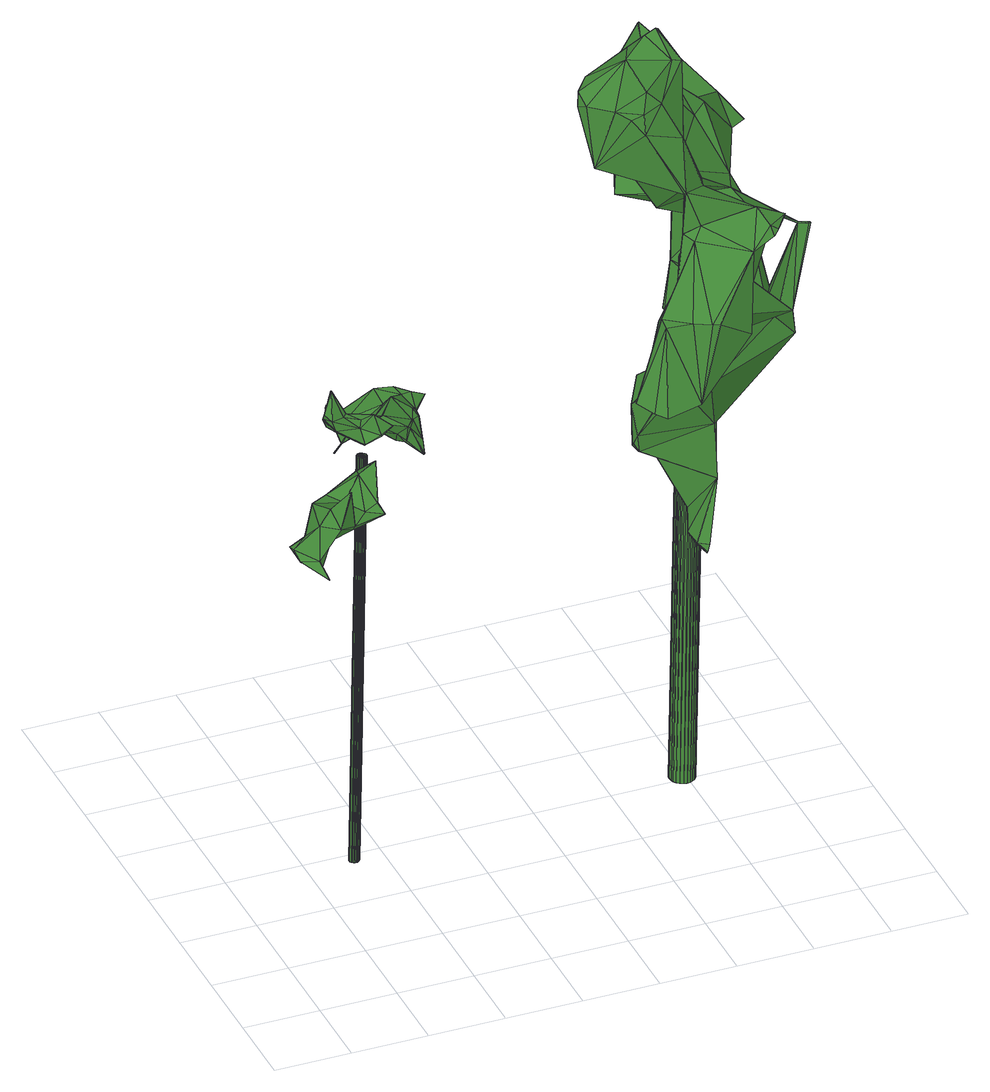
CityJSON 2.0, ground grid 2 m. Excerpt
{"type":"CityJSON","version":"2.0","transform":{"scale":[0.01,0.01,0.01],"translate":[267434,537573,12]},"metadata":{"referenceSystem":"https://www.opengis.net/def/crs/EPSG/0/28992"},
"CityObjects":{
"tree1":{"type":"SolitaryVegetationObject","attributes":{"gtid":281,"crown_width_m":4.13,"crown_median_z":24.44,"crown_r50_m":0.201,"crown_porosity":0.939,"trunk_H_m":11.49,"trunk_DBH_m":0.263,"trunk_radius_m":0.132,"trunk_base_height_m":12.95,"original_gtid":"317"},"geometry":[{"type":"Solid","lod":"3","boundaries":[[[[0,1,2]],[[3,4,5]],[[6,7,8]],[[9,10,11]],[[12,13,14]],[[5,4,15]],[[16,17,18]],[[18,17,19]],[[20,21,22]],[[23,22,21]],[[24,23,19]],[[25,26,27]],[[4,28,15]],[[29,30,31]],[[32,33,34]],[[35,36,37]],[[35,37,38]],[[39,40,6]],[[41,42,43]],[[44,45,46]],[[47,38,5]],[[47,15,48]],[[30,47,48]],[[15,47,5]],[[49,50,51]],[[38,47,52]],[[53,54,55]],[[56,57,58]],[[59,60,61]],[[62,63,4]],[[64,46,0]],[[65,46,64]],[[60,65,66]],[[18,22,24]],[[18,66,22]],[[67,68,69]],[[22,23,24]],[[12,70,13]],[[49,71,50]],[[72,50,71]],[[73,53,74]],[[14,13,32]],[[34,14,32]],[[75,53,73]],[[76,11,77]],[[78,79,80]],[[81,1,82]],[[9,83,84]],[[85,84,83]],[[18,86,66]],[[3,62,4]],[[87,88,89]],[[90,77,10]],[[90,76,77]],[[31,85,83]],[[31,83,9]],[[10,77,11]],[[54,91,55]],[[92,93,94]],[[73,95,75]],[[30,29,47]],[[13,70,32]],[[42,41,72]],[[87,96,97]],[[27,98,99]],[[86,100,60]],[[66,86,60]],[[2,64,0]],[[14,101,12]],[[86,18,102]],[[92,103,91]],[[1,0,82]],[[104,105,106]],[[59,65,60]],[[9,52,29]],[[12,101,107]],[[94,53,103]],[[90,84,108]],[[36,109,14]],[[94,103,92]],[[86,110,100]],[[33,104,106]],[[72,71,111]],[[112,113,36]],[[21,114,115]],[[101,116,90]],[[4,63,28]],[[63,117,28]],[[33,32,118]],[[91,103,55]],[[119,61,81]],[[78,61,119]],[[119,79,78]],[[51,104,89]],[[74,8,73]],[[110,120,100]],[[25,27,99]],[[51,105,104]],[[121,101,109]],[[121,109,36]],[[56,31,57]],[[118,32,70]],[[54,53,122]],[[123,91,54]],[[24,124,18]],[[6,125,93]],[[66,114,22]],[[36,126,112]],[[29,31,9]],[[118,127,33]],[[116,35,38]],[[33,127,104]],[[7,25,128]],[[33,129,34]],[[126,34,130]],[[131,130,34]],[[41,43,106]],[[128,132,133]],[[81,61,86]],[[47,29,52]],[[6,93,98]],[[111,112,126]],[[100,120,60]],[[86,120,110]],[[134,135,136]],[[35,137,121]],[[116,121,137]],[[116,137,35]],[[3,113,62]],[[49,113,111]],[[112,111,113]],[[49,111,71]],[[99,123,138]],[[99,92,123]],[[69,139,67]],[[115,102,19]],[[40,26,25]],[[92,91,123]],[[140,141,134]],[[61,142,59]],[[23,115,19]],[[21,115,23]],[[116,76,90]],[[86,102,81]],[[101,14,109]],[[75,122,53]],[[62,113,49]],[[128,25,138]],[[69,108,139]],[[7,95,8]],[[20,22,114]],[[20,114,21]],[[106,129,33]],[[131,34,129]],[[38,143,116]],[[51,58,49]],[[62,49,58]],[[5,38,37]],[[10,84,90]],[[98,93,99]],[[92,99,93]],[[144,122,95]],[[95,122,75]],[[132,54,122]],[[132,122,144]],[[24,19,124]],[[55,103,53]],[[94,74,53]],[[25,99,138]],[[10,9,84]],[[95,7,144]],[[132,128,54]],[[123,54,128]],[[123,128,138]],[[41,106,105]],[[72,41,105]],[[73,8,95]],[[132,144,133]],[[7,133,144]],[[7,128,133]],[[44,140,136]],[[134,136,140]],[[145,140,44]],[[40,25,7]],[[39,27,26]],[[36,35,121]],[[105,50,72]],[[84,139,108]],[[1,81,102]],[[89,88,85]],[[105,51,50]],[[93,146,94]],[[125,146,93]],[[18,19,102]],[[36,14,126]],[[60,120,61]],[[86,61,120]],[[17,124,19]],[[82,79,147]],[[87,139,88]],[[84,88,139]],[[85,88,84]],[[11,143,9]],[[52,9,143]],[[131,129,43]],[[11,76,143]],[[52,143,38]],[[43,129,106]],[[64,114,65]],[[65,114,66]],[[136,135,45]],[[136,45,44]],[[82,45,79]],[[135,79,45]],[[82,147,81]],[[118,96,127]],[[97,96,118]],[[6,40,7]],[[8,74,146]],[[89,56,51]],[[127,148,104]],[[85,31,56]],[[85,56,89]],[[116,143,76]],[[107,118,70]],[[70,12,107]],[[56,58,51]],[[108,107,90]],[[90,107,101]],[[2,115,64]],[[64,115,114]],[[125,6,8]],[[17,16,124]],[[18,124,16]],[[115,2,102]],[[2,1,102]],[[101,121,116]],[[6,149,39]],[[89,104,148]],[[89,148,87]],[[30,117,31]],[[31,117,57]],[[57,117,63]],[[40,39,26]],[[94,146,74]],[[8,146,125]],[[69,68,108]],[[139,68,67]],[[46,65,150]],[[42,72,131]],[[43,42,131]],[[59,150,65]],[[46,150,44]],[[98,149,6]],[[78,80,142]],[[78,142,61]],[[44,150,145]],[[145,150,59]],[[108,97,107]],[[97,139,87]],[[126,14,34]],[[119,147,79]],[[111,126,130]],[[111,130,72]],[[131,72,130]],[[62,58,57]],[[62,57,63]],[[68,97,108]],[[139,97,68]],[[113,37,36]],[[113,3,37]],[[5,37,3]],[[107,97,118]],[[28,151,15]],[[117,151,28]],[[48,151,30]],[[30,151,117]],[[48,15,151]],[[80,141,145]],[[145,141,140]],[[135,134,141]],[[135,141,79]],[[80,79,141]],[[81,147,119]],[[148,127,96]],[[87,148,96]],[[80,145,142]],[[59,142,145]],[[46,45,0]],[[0,45,82]],[[98,27,149]],[[39,149,27]],[[152,153,154]],[[152,154,155]],[[155,154,156]],[[155,156,157]],[[154,153,158]],[[154,158,156]],[[156,158,159]],[[156,159,157]],[[158,153,160]],[[158,160,159]],[[159,160,161]],[[159,161,157]],[[160,153,162]],[[160,162,161]],[[161,162,163]],[[161,163,157]],[[162,153,164]],[[162,164,163]],[[163,164,165]],[[163,165,157]],[[164,153,166]],[[164,166,165]],[[165,166,167]],[[165,167,157]],[[166,153,168]],[[166,168,167]],[[167,168,169]],[[167,169,157]],[[168,153,170]],[[168,170,169]],[[169,170,171]],[[169,171,157]],[[170,153,172]],[[170,172,171]],[[171,172,173]],[[171,173,157]],[[172,153,174]],[[172,174,173]],[[173,174,175]],[[173,175,157]],[[174,153,176]],[[174,176,175]],[[175,176,177]],[[175,177,157]],[[176,153,178]],[[176,178,177]],[[177,178,179]],[[177,179,157]],[[178,153,180]],[[178,180,179]],[[179,180,181]],[[179,181,157]],[[180,153,182]],[[180,182,181]],[[181,182,183]],[[181,183,157]],[[182,153,184]],[[182,184,183]],[[183,184,185]],[[183,185,157]],[[184,153,186]],[[184,186,185]],[[185,186,187]],[[185,187,157]],[[186,153,188]],[[186,188,187]],[[187,188,189]],[[187,189,157]],[[188,153,190]],[[188,190,189]],[[189,190,191]],[[189,191,157]],[[190,153,192]],[[190,192,191]],[[191,192,193]],[[191,193,157]],[[192,153,194]],[[192,194,193]],[[193,194,195]],[[193,195,157]],[[194,153,196]],[[194,196,195]],[[195,196,197]],[[195,197,157]],[[196,153,198]],[[196,198,197]],[[197,198,199]],[[197,199,157]],[[198,153,200]],[[198,200,199]],[[199,200,201]],[[199,201,157]],[[200,153,152]],[[200,152,201]],[[201,152,155]],[[201,155,157]]]]}]},
"tree2":{"type":"SolitaryVegetationObject","attributes":{"gtid":54,"crown_width_m":8.06,"crown_median_z":28.26,"crown_r50_m":0.399,"crown_porosity":0.915,"trunk_H_m":15.02,"trunk_DBH_m":0.662,"trunk_radius_m":0.331,"trunk_base_height_m":13.24,"original_gtid":"56"},"geometry":[{"type":"Solid","lod":"3","boundaries":[[[[202,203,204]],[[205,206,207]],[[208,209,210]],[[211,212,213]],[[214,215,216]],[[217,218,219]],[[220,221,222]],[[223,224,225]],[[224,223,226]],[[227,228,229]],[[230,231,232]],[[208,233,209]],[[234,202,204]],[[234,204,235]],[[236,237,238]],[[239,240,241]],[[242,243,244]],[[245,246,247]],[[248,249,250]],[[209,233,251]],[[252,225,224]],[[253,254,255]],[[256,241,257]],[[258,259,260]],[[209,251,261]],[[262,263,247]],[[264,261,251]],[[265,251,266]],[[267,205,207]],[[264,268,269]],[[226,223,270]],[[260,271,272]],[[271,259,273]],[[274,275,276]],[[277,278,279]],[[251,280,264]],[[281,280,251]],[[282,283,284]],[[285,232,286]],[[287,288,289]],[[264,280,268]],[[208,290,291]],[[292,293,266]],[[294,295,296]],[[212,297,298]],[[299,207,284]],[[267,207,299]],[[300,301,234]],[[264,269,261]],[[302,303,304]],[[305,306,295]],[[228,214,307]],[[228,308,214]],[[286,232,231]],[[309,267,299]],[[310,311,236]],[[236,312,310]],[[313,314,311]],[[251,265,281]],[[255,254,315]],[[272,316,274]],[[285,286,317]],[[318,319,320]],[[321,322,203]],[[300,225,252]],[[210,211,323]],[[324,226,270]],[[231,230,325]],[[325,230,232]],[[326,327,328]],[[326,329,327]],[[213,323,211]],[[203,202,321]],[[269,244,330]],[[331,325,332]],[[299,284,309]],[[333,334,289]],[[335,336,315]],[[337,338,339]],[[338,340,339]],[[229,228,307]],[[252,226,341]],[[248,342,343]],[[283,309,284]],[[343,342,344]],[[342,345,344]],[[292,323,346]],[[292,290,323]],[[332,325,272]],[[216,347,348]],[[330,243,212]],[[224,226,252]],[[349,350,327]],[[239,241,351]],[[352,353,298]],[[262,354,218]],[[247,207,355]],[[247,284,207]],[[208,291,233]],[[356,357,358]],[[359,360,276]],[[273,265,271]],[[314,237,311]],[[262,247,355]],[[232,272,325]],[[361,336,335]],[[342,294,345]],[[267,362,205]],[[352,362,363]],[[267,309,362]],[[364,365,366]],[[312,236,238]],[[215,367,368]],[[369,340,361]],[[370,371,256]],[[204,203,372]],[[373,374,375]],[[240,257,241]],[[346,376,377]],[[203,322,240]],[[260,259,271]],[[378,245,218]],[[324,379,380]],[[332,317,286]],[[286,331,332]],[[231,331,286]],[[231,325,331]],[[381,382,383]],[[381,383,265]],[[384,372,351]],[[239,351,372]],[[206,354,207]],[[282,284,247]],[[280,281,268]],[[283,385,309]],[[289,288,333]],[[218,263,262]],[[225,386,364]],[[370,364,386]],[[219,206,277]],[[319,318,387]],[[349,388,389]],[[332,390,317]],[[279,278,362]],[[362,278,205]],[[287,289,268]],[[391,303,302]],[[218,245,263]],[[339,242,304]],[[217,242,339]],[[370,386,371]],[[311,237,236]],[[373,392,374]],[[335,315,254]],[[270,379,324]],[[285,317,393]],[[363,394,395]],[[362,394,363]],[[358,357,368]],[[360,274,276]],[[266,251,291]],[[238,237,314]],[[285,272,232]],[[260,272,285]],[[272,390,332]],[[233,291,251]],[[335,254,253]],[[209,211,210]],[[356,308,357]],[[269,268,244]],[[396,320,319]],[[214,348,307]],[[301,222,234]],[[397,271,265]],[[334,244,268]],[[289,334,268]],[[338,392,249]],[[351,371,398]],[[235,398,371]],[[329,312,388]],[[329,388,349]],[[399,400,249]],[[249,400,401]],[[402,382,298]],[[402,403,382]],[[261,211,209]],[[379,257,240]],[[269,211,261]],[[338,399,392]],[[268,403,391]],[[356,404,405]],[[354,206,219]],[[354,219,218]],[[204,384,235]],[[406,335,253]],[[225,364,223]],[[235,371,234]],[[330,244,243]],[[223,366,270]],[[215,295,294]],[[248,407,342]],[[269,212,211]],[[330,212,269]],[[307,408,229]],[[348,408,307]],[[409,410,411]],[[377,316,271]],[[377,359,276]],[[339,304,402]],[[303,402,304]],[[352,298,297]],[[256,257,365]],[[364,366,223]],[[390,412,389]],[[401,250,249]],[[235,343,398]],[[343,344,398]],[[262,355,354]],[[207,354,355]],[[366,365,270]],[[258,311,310]],[[258,310,328]],[[279,362,352]],[[385,395,394]],[[385,394,362]],[[348,347,408]],[[343,413,414]],[[216,348,214]],[[359,415,416]],[[359,416,417]],[[377,276,275]],[[204,372,384]],[[271,316,272]],[[377,275,316]],[[240,418,379]],[[380,379,418]],[[234,371,300]],[[419,409,411]],[[291,290,266]],[[420,392,373]],[[256,371,351]],[[404,399,405]],[[419,298,409]],[[313,311,393]],[[203,239,372]],[[338,249,248]],[[268,391,287]],[[402,391,403]],[[327,421,328]],[[421,259,328]],[[226,324,380]],[[422,356,320]],[[422,320,396]],[[423,323,213]],[[288,302,333]],[[316,275,274]],[[424,308,227]],[[258,393,311]],[[227,229,408]],[[260,393,258]],[[285,393,260]],[[425,313,393]],[[279,219,277]],[[396,350,422]],[[255,384,426]],[[255,426,253]],[[315,414,413]],[[217,219,279]],[[277,206,205]],[[410,399,249]],[[277,205,278]],[[308,228,227]],[[333,304,334]],[[312,329,310]],[[248,343,414]],[[322,221,220]],[[416,427,428]],[[415,427,416]],[[273,259,319]],[[217,340,369]],[[217,369,378]],[[423,429,323]],[[323,290,210]],[[208,210,290]],[[417,350,349]],[[282,246,369]],[[423,298,427]],[[402,303,391]],[[263,245,247]],[[317,390,393]],[[349,389,412]],[[257,379,365]],[[273,430,382]],[[370,256,364]],[[359,349,360]],[[417,349,359]],[[295,215,214]],[[371,386,300]],[[300,386,225]],[[388,425,389]],[[390,389,425]],[[281,403,268]],[[342,215,294]],[[240,239,203]],[[428,427,298]],[[326,310,329]],[[328,310,326]],[[222,202,234]],[[322,321,221]],[[270,365,379]],[[222,221,202]],[[202,221,321]],[[419,411,428]],[[298,419,428]],[[337,399,338]],[[404,428,411]],[[329,349,327]],[[342,367,215]],[[428,404,356]],[[428,356,416]],[[400,431,401]],[[368,357,424]],[[328,259,258]],[[424,227,408]],[[287,391,288]],[[401,407,250]],[[367,407,401]],[[382,409,298]],[[392,399,410]],[[410,409,382]],[[375,420,373]],[[424,357,308]],[[302,304,333]],[[315,336,414]],[[339,340,217]],[[406,395,335]],[[369,335,395]],[[265,266,293]],[[385,282,432]],[[282,385,283]],[[309,385,362]],[[281,265,383]],[[378,218,217]],[[300,252,341]],[[364,256,365]],[[360,349,412]],[[222,301,341]],[[222,341,220]],[[300,341,301]],[[288,391,302]],[[392,420,249]],[[255,315,413]],[[327,396,421]],[[411,410,400]],[[411,400,399]],[[335,369,361]],[[403,281,383]],[[213,212,423]],[[298,423,212]],[[358,368,367]],[[358,367,401]],[[353,337,339]],[[298,353,339]],[[353,305,337]],[[402,298,339]],[[382,381,273]],[[265,273,381]],[[249,420,410]],[[294,296,426]],[[319,259,421]],[[421,396,319]],[[305,405,337]],[[273,319,387]],[[361,248,336]],[[248,414,336]],[[220,418,322]],[[327,350,396]],[[392,410,374]],[[292,346,377]],[[346,429,423]],[[346,323,429]],[[351,344,384]],[[351,398,344]],[[215,347,216]],[[403,383,382]],[[368,347,215]],[[356,214,308]],[[433,387,434]],[[384,255,413]],[[384,413,235]],[[343,235,413]],[[305,395,406]],[[305,406,306]],[[363,395,305]],[[250,407,248]],[[423,415,346]],[[356,422,416]],[[424,347,368]],[[292,265,293]],[[314,435,238]],[[367,342,407]],[[380,341,226]],[[375,436,420]],[[266,290,292]],[[397,265,292]],[[397,292,377]],[[397,377,271]],[[408,347,424]],[[430,433,437]],[[306,296,295]],[[433,430,387]],[[273,387,430]],[[352,363,353]],[[305,353,363]],[[282,247,246]],[[400,433,431]],[[433,434,431]],[[382,430,436]],[[382,436,375]],[[385,432,395]],[[432,369,395]],[[432,282,369]],[[334,304,244]],[[345,294,426]],[[436,437,410]],[[378,369,246]],[[400,410,437]],[[245,378,246]],[[436,430,437]],[[399,404,411]],[[295,214,405]],[[356,405,214]],[[295,405,305]],[[337,405,399]],[[401,431,358]],[[400,437,433]],[[436,410,420]],[[361,340,338]],[[361,338,248]],[[345,384,344]],[[384,345,426]],[[422,350,416]],[[417,416,350]],[[375,374,382]],[[410,382,374]],[[351,241,256]],[[272,412,390]],[[274,412,272]],[[390,425,393]],[[415,376,346]],[[377,376,359]],[[415,359,376]],[[412,274,360]],[[304,242,244]],[[297,212,243]],[[297,243,352]],[[380,418,341]],[[217,279,242]],[[242,279,352]],[[341,418,220]],[[322,418,240]],[[242,352,243]],[[423,427,415]],[[238,435,312]],[[253,426,296]],[[253,296,406]],[[306,406,296]],[[434,320,358]],[[358,320,356]],[[434,387,320]],[[387,318,320]],[[358,431,434]],[[425,388,435]],[[312,435,388]],[[425,435,313]],[[313,435,314]],[[438,439,440]],[[438,440,441]],[[441,440,442]],[[441,442,443]],[[440,439,444]],[[440,444,442]],[[442,444,445]],[[442,445,443]],[[444,439,446]],[[444,446,445]],[[445,446,447]],[[445,447,443]],[[446,439,448]],[[446,448,447]],[[447,448,449]],[[447,449,443]],[[448,439,450]],[[448,450,449]],[[449,450,451]],[[449,451,443]],[[450,439,452]],[[450,452,451]],[[451,452,453]],[[451,453,443]],[[452,439,454]],[[452,454,453]],[[453,454,455]],[[453,455,443]],[[454,439,456]],[[454,456,455]],[[455,456,457]],[[455,457,443]],[[456,439,458]],[[456,458,457]],[[457,458,459]],[[457,459,443]],[[458,439,460]],[[458,460,459]],[[459,460,461]],[[459,461,443]],[[460,439,462]],[[460,462,461]],[[461,462,463]],[[461,463,443]],[[462,439,464]],[[462,464,463]],[[463,464,465]],[[463,465,443]],[[464,439,466]],[[464,466,465]],[[465,466,467]],[[465,467,443]],[[466,439,468]],[[466,468,467]],[[467,468,469]],[[467,469,443]],[[468,439,470]],[[468,470,469]],[[469,470,471]],[[469,471,443]],[[470,439,472]],[[470,472,471]],[[471,472,473]],[[471,473,443]],[[472,439,474]],[[472,474,473]],[[473,474,475]],[[473,475,443]],[[474,439,476]],[[474,476,475]],[[475,476,477]],[[475,477,443]],[[476,439,478]],[[476,478,477]],[[477,478,479]],[[477,479,443]],[[478,439,480]],[[478,480,479]],[[479,480,481]],[[479,481,443]],[[480,439,482]],[[480,482,481]],[[481,482,483]],[[481,483,443]],[[482,439,484]],[[482,484,483]],[[483,484,485]],[[483,485,443]],[[484,439,486]],[[484,486,485]],[[485,486,487]],[[485,487,443]],[[486,439,438]],[[486,438,487]],[[487,438,441]],[[487,441,443]]]]}]}
},
"vertices":[
[224,465,1180],[215,421,1175],[180,451,1171],[552,770,1267],[575,787,1243],[522,811,1263],[343,495,1421],[309,503,1408],[282,525,1421],[377,810,1222],[347,804,1231],[355,827,1242],[352,656,1312],[389,622,1312],[424,633,1313],[568,834,1221],[154,313,1103],[154,314,1102],[141,346,1140],[146,348,1109],[92,415,1151],[93,415,1150],[94,395,1155],[103,372,1130],[103,371,1132],[324,428,1401],[373,450,1406],[331,417,1409],[569,815,1221],[473,838,1216],[559,843,1187],[480,797,1219],[388,621,1310],[454,617,1262],[474,596,1290],[472,751,1263],[479,718,1303],[526,770,1264],[475,820,1264],[375,450,1407],[342,495,1419],[507,577,1215],[507,575,1217],[506,576,1216],[306,514,1257],[248,453,1216],[220,498,1218],[504,863,1232],[560,844,1188],[534,689,1265],[512,665,1259],[497,691,1234],[472,839,1217],[226,525,1430],[218,492,1419],[213,501,1436],[493,747,1241],[531,770,1260],[512,704,1247],[248,452,1218],[192,400,1244],[247,380,1194],[583,757,1260],[576,786,1241],[172,459,1178],[173,471,1222],[153,375,1220],[317,683,1200],[318,682,1201],[316,683,1202],[351,655,1310],[525,652,1274],[512,598,1244],[260,565,1467],[260,564,1468],[247,559,1396],[343,800,1254],[342,800,1253],[335,404,1192],[325,427,1214],[324,425,1214],[244,386,1180],[263,439,1194],[387,771,1227],[361,746,1217],[405,747,1216],[200,352,1212],[396,709,1223],[399,727,1218],[454,695,1233],[339,773,1251],[226,451,1427],[227,451,1428],[294,461,1414],[233,491,1429],[260,553,1402],[407,694,1243],[343,698,1212],[331,418,1411],[290,419,1393],[231,366,1303],[373,688,1275],[189,388,1161],[214,501,1437],[460,640,1229],[487,650,1237],[474,615,1236],[372,686,1275],[342,699,1213],[416,662,1263],[233,365,1303],[524,652,1276],[518,679,1283],[533,690,1267],[132,416,1171],[131,405,1152],[387,771,1229],[567,815,1221],[382,647,1275],[335,405,1191],[232,367,1303],[407,696,1245],[248,557,1395],[227,451,1426],[153,314,1103],[308,489,1418],[501,637,1281],[415,662,1261],[294,461,1412],[477,613,1241],[503,636,1280],[480,599,1284],[271,510,1419],[303,503,1408],[336,466,1307],[299,478,1270],[308,513,1257],[405,747,1218],[289,420,1392],[343,699,1211],[334,466,1308],[335,465,1306],[290,421,1199],[378,810,1224],[259,551,1401],[297,478,1271],[271,510,1421],[290,421,1197],[434,679,1235],[374,450,1408],[220,497,1219],[561,843,1188],[338,575,95],[325,575,95],[338,579,95],[362,587,1244],[362,591,1244],[349,587,1244],[336,582,95],[360,594,1244],[334,584,95],[358,596,1244],[332,586,95],[355,598,1244],[328,588,95],[352,600,1244],[325,588,95],[349,600,1244],[322,588,95],[346,600,1244],[318,586,95],[342,598,1244],[316,584,95],[340,596,1244],[314,581,95],[338,594,1244],[312,578,95],[336,590,1244],[312,575,95],[336,587,1244],[312,571,95],[336,583,1244],[314,568,95],[338,580,1244],[316,566,95],[340,578,1244],[319,564,95],[343,576,1244],[322,562,95],[346,574,1244],[325,562,95],[349,574,1244],[329,562,95],[353,574,1244],[332,564,95],[356,576,1244],[334,566,95],[359,578,1244],[336,569,95],[360,581,1244],[338,572,95],[362,584,1244],
[1336,1243,1844],[1322,1193,1826],[1374,1126,1825],[969,495,2133],[1035,456,2198],[1036,592,2208],[894,62,1550],[944,111,1753],[866,110,1557],[947,148,1756],[1020,228,1788],[964,206,1712],[1192,691,1534],[1252,737,1628],[1253,730,1519],[1125,447,2050],[1162,545,2206],[1072,452,2160],[1247,1283,1648],[1336,1245,1841],[1351,1217,1743],[1438,1094,1413],[1492,1166,1458],[1481,1075,1505],[1424,1204,1446],[1244,726,1365],[1171,679,1404],[1240,726,1365],[1064,141,1061],[1063,143,1058],[1078,161,1068],[918,33,1547],[1413,1111,1770],[1400,903,1837],[1162,602,1004],[1176,607,988],[1174,606,984],[1341,1160,1718],[1270,1209,1637],[1373,1130,1651],[1125,428,1904],[1047,257,1909],[1089,247,1929],[1136,614,2132],[1041,666,2145],[1068,663,2193],[1317,620,1795],[1329,540,1757],[1319,581,1749],[1009,45,1559],[1500,1225,1480],[1155,857,1911],[1214,787,1990],[1187,860,1943],[1368,957,1551],[1312,1051,1474],[1180,402,1133],[1177,363,1297],[1158,318,1144],[1000,77,1773],[1129,630,2254],[1135,631,2250],[1041,54,1774],[1095,195,1505],[978,152,1508],[926,570,2114],[1190,158,1883],[1065,227,1902],[1380,1096,1392],[1162,337,1287],[1154,300,1155],[1356,300,1522],[954,310,1275],[942,313,1298],[943,323,1288],[1026,450,2139],[1000,465,2119],[1028,446,2083],[1060,50,1772],[1157,89,1697],[999,676,2129],[973,670,2129],[957,657,2140],[1113,271,1067],[1083,228,1058],[1251,172,1905],[1266,186,1913],[1246,187,1928],[946,160,1517],[936,51,1539],[1023,233,1480],[1023,208,1496],[1251,731,1695],[1194,686,1702],[1232,756,1826],[1077,257,1875],[1137,287,1747],[924,620,2129],[1476,1180,1645],[1437,1188,1693],[1299,228,1918],[1247,225,1905],[1232,243,1950],[1119,598,1758],[1131,671,1774],[1168,682,1406],[1249,637,1477],[916,605,2096],[1199,519,1113],[1197,531,1052],[1130,530,1034],[1161,519,1043],[1189,555,1012],[1242,773,1975],[956,307,1277],[1099,317,1056],[1335,408,1535],[1158,365,1466],[1309,491,1540],[1333,1243,1842],[1246,1280,1649],[909,163,1566],[1281,1178,1394],[1049,172,1073],[1202,498,1153],[1158,443,1298],[1205,495,1152],[1168,488,1138],[1047,254,1912],[1048,173,1069],[1052,240,1062],[1300,228,1923],[1231,240,1953],[1204,748,1989],[1273,737,1902],[1226,589,1782],[1297,562,1794],[1183,462,1890],[1186,480,1901],[1357,1203,1608],[1272,723,1691],[1412,839,1768],[1409,842,1765],[1275,782,1798],[1033,279,1477],[1291,724,1487],[1242,729,1462],[1037,441,1296],[1027,491,1367],[1392,1076,1714],[1121,429,1900],[1144,480,1882],[1134,540,2215],[1102,632,2239],[1273,584,1509],[1279,633,1483],[1308,552,1524],[979,418,1338],[973,396,1293],[1153,557,1886],[934,541,1953],[1020,566,1927],[1366,1013,1469],[1312,1049,1470],[1389,1074,1406],[1303,678,1569],[1305,697,1516],[1084,600,1961],[1372,957,1549],[1396,1076,1714],[1371,1125,1822],[1414,351,1797],[1412,349,1794],[1416,349,1794],[1037,297,1468],[949,304,1325],[1129,610,2112],[1223,1119,1452],[1285,1162,1452],[1301,295,1586],[1328,249,1625],[1155,237,1608],[1318,920,1817],[999,612,1959],[1456,1055,1546],[1358,399,1520],[1123,454,1072],[1102,373,1078],[1091,336,1063],[1238,191,1893],[1399,387,1779],[1141,395,1070],[998,602,1950],[1060,651,1893],[1129,418,1386],[1040,295,1466],[1453,861,1769],[1326,537,1756],[1358,470,1550],[1345,514,1546],[1160,282,1796],[1161,153,1714],[1307,491,1544],[1274,634,1668],[1096,690,1859],[1291,637,1678],[1253,731,1422],[1313,303,1595],[1397,387,1775],[1328,414,1548],[985,361,1286],[1314,816,1895],[1311,768,1913],[1042,313,1479],[1088,365,1487],[1023,491,1367],[1265,1242,1630],[1301,299,1588],[1401,387,1776],[1171,421,1318],[1124,397,1428],[1060,223,1654],[1269,717,1416],[1124,412,1070],[1250,862,1826],[1103,309,1543],[1152,344,1515],[1022,210,1500],[1358,330,1545],[1355,477,1543],[1003,611,1961],[1371,417,1529],[1343,468,1538],[1132,528,1032],[1335,313,1580],[1370,417,1532],[1208,575,123],[1175,575,124],[1207,583,124],[1227,554,1626],[1226,562,1626],[1194,554,1626],[1204,591,124],[1223,570,1626],[1199,598,124],[1218,577,1626],[1192,604,124],[1211,582,1627],[1184,607,124],[1203,586,1627],[1176,608,124],[1195,587,1627],[1167,607,124],[1186,586,1627],[1159,604,125],[1178,583,1627],[1152,599,125],[1171,578,1627],[1147,592,125],[1166,571,1627],[1143,584,124],[1162,563,1627],[1142,576,124],[1161,555,1627],[1143,567,124],[1162,546,1627],[1146,559,124],[1165,538,1626],[1151,552,124],[1170,531,1626],[1158,547,124],[1177,526,1626],[1166,543,124],[1185,522,1626],[1175,542,123],[1193,521,1626],[1183,543,123],[1202,522,1626],[1191,546,123],[1210,525,1626],[1198,551,123],[1217,530,1626],[1203,558,123],[1222,537,1626],[1207,566,123],[1226,545,1626]
]}
